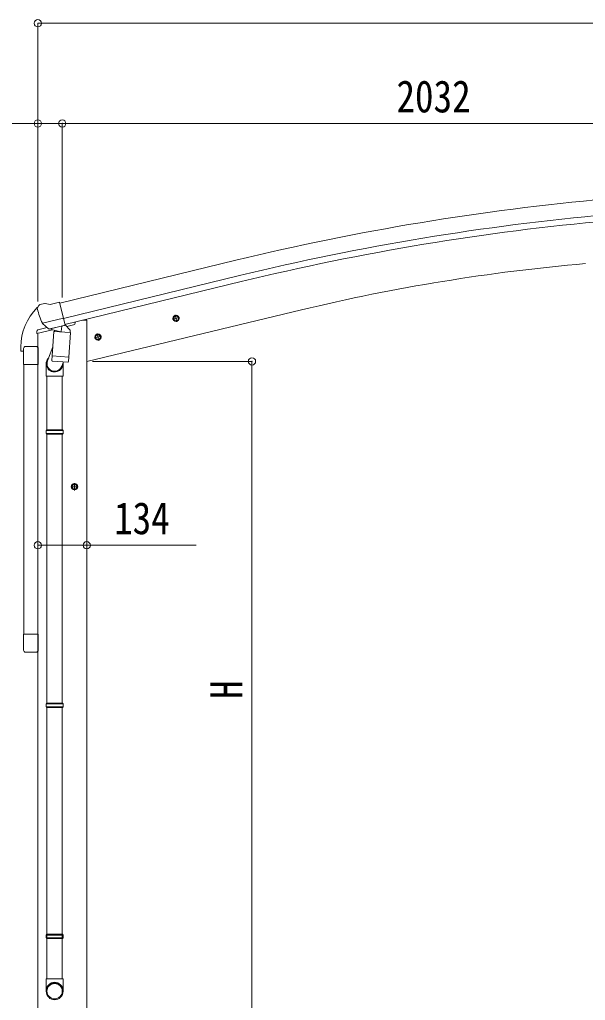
# Model space of a CAD drawing. Units: millimetres at full size. Extents: x -5590 to 5652, y -3902 to 3858.
# Drawn here: x -3409 to -1858, y -809 to 1878 of the extents above; entities that cross this region are included whole.
import ezdxf
from ezdxf.enums import TextEntityAlignment as Align

# ---------------------------------------------------------------- set-up
doc = ezdxf.new("R2010")
doc.units = ezdxf.units.MM
doc.header["$LTSCALE"] = 20
doc.header["$PDMODE"] = 32
doc.header["$PDSIZE"] = 20
for name, color, linetype, lineweight in [('0-1_本体', 4, 'Continuous', 9), ('0-2_部品', 7, 'Continuous', 9), ('0-A_寸法', 6, 'Continuous', 9), ('1-1_GLASS', 4, 'Continuous', 9), ('1-2_GLASS_SEAL', 4, 'Continuous', 9)]:
    doc.layers.add(name, color=color, linetype=linetype, lineweight=lineweight)
doc.styles.add('ＭＳ ゴシック', font='')
doc.styles.get('ＭＳ ゴシック').set_extended_font_data('MS Gothic')

msp = doc.modelspace()

# ---------------------------------------------------------------- linework, layer by layer
at = {"layer": '0-1_本体'}
for p, q in [((-3299.24, 1101.29), (-2816.31, 1218.59)), ((-3289.22, 1059.53), (-2806.18, 1176.85)), ((-3285.24, 1042.95), (-2802.15, 1160.29)), ((-3225.28, 941.57), (-2636.5, 1082.93)), ((-3225.28, 1054.69), (-3236.91, 1054.69)), ((-3225.28, 1054.69), (-3225.28, -1408.31)), ((-3359.28, 1018.58), (-3359.28, -1408.31))]:
    msp.add_line(p, q, dxfattribs=at)
for centre, radius, start, end in [((-1174.78, -5539.45), 6954.55, 95.15276, 103.65276), ((-1174.78, -5539.45), 6911.6, 95.15276, 103.65276), ((-1174.78, -5539.45), 6894.55, 95.15276, 103.65276), ((-1394.56, -4090.13), 5320.05, 95, 103.5)]:
    msp.add_arc(centre, radius, start, end, dxfattribs=at)
at = {"layer": '0-2_部品'}
for p, q in [((-3325.66, 1097.62), (-3299.72, 1103.84)), ((-3360.71, 1086.3), (-3360.44, 1085.15)), ((-3356.49, 1094.88), (-3360.35, 1088.58)), ((-3353.4, 1097.13), (-3340.21, 1100.29)), ((-3325.66, 1097.62), (-3338.92, 1100.32)), ((-3346.66, 1046), (-3289.15, 1059.8)), ((-3257.28, 1050.33), (-3257.28, 1047.01)), ((-2990.25, 1057.13), (-2970.8, 1061.8)), ((-2985.7, 1064.91), (-2987.83, 1057.71)), ((-2978.4, 1066.66), (-2985.7, 1064.91)), ((-2978.19, 1049.74), (-2982.86, 1069.19)), ((-2973.23, 1061.22), (-2978.4, 1066.66)), ((-2975.36, 1054.02), (-2973.23, 1061.22)), ((-3361.84, 1017.97), (-3319.13, 1028.22)), ((-3361.84, 1024.86), (-3361.84, 1017.97)), ((-3333.33, 1034.07), (-3359.54, 1027.78)), ((-3329.81, 1031.09), (-3346.18, 1045.58)), ((-3327.1, 1030.52), (-3319.58, 1032.32)), ((-3326.26, 1030.63), (-3324.73, 1030.99)), ((-3324.73, 1030.99), (-3288.03, 1039.8)), ((-3322.89, 1030.77), (-3322.94, 1030.02)), ((-3322.19, 1028.98), (-3296.37, 1022.55)), ((-3315.27, 1023.64), (-3319.95, 956.8)), ((-3269.58, 1020.44), (-3315.27, 1023.64)), ((-3313.5, 1026.82), (-3313.73, 1023.53)), ((-3293.98, 1037.98), (-3295, 1023.37)), ((-3288.03, 1039.8), (-3286.5, 1040.17)), ((-3284.94, 1042.28), (-3284, 1042.21)), ((-3284, 1042.21), (-3270.69, 1026.89)), ((-3280.01, 1037.62), (-3261.12, 1042.15)), ((-3270.69, 1026.89), (-3271.13, 1020.55)), ((-3274.26, 953.61), (-3269.58, 1020.44)), ((-3204.17, 1005.77), (-3184.73, 1010.44)), ((-3199.62, 1013.55), (-3201.75, 1006.36)), ((-3192.32, 1015.3), (-3199.62, 1013.55)), ((-3192.12, 998.38), (-3196.78, 1017.83)), ((-3187.15, 1009.86), (-3192.32, 1015.3)), ((-3189.28, 1002.66), (-3187.15, 1009.86)), ((-3318.21, 981.57), (-3332.91, 943.02)), ((-3320.8, 944.33), (-3319.93, 956.8)), ((-3320.41, 942.98), (-3320.41, 942.98)), ((-3274.26, 953.61), (-3319.95, 956.8)), ((-3318.96, 942.2), (-3277.26, 939.28)), ((-3274.27, 953.61), (-3275.16, 940.91)), ((-3336.28, 900.93), (-3336.28, 935.29)), ((-3288.88, 940.09), (-3293.42, 928.77)), ((-3290.28, 935.59), (-3290.28, 900.93)), ((-3290.28, 900.93), (-3336.28, 900.93)), ((-3334.28, 900.93), (-3334.28, 754.24)), ((-3292.28, 900.93), (-3292.28, 754.24)), ((-3336.28, 752.24), (-3335.28, 754.24)), ((-3291.28, 754.24), (-3335.28, 754.24)), ((-3290.28, 752.24), (-3291.28, 754.24)), ((-3290.28, 752.24), (-3336.28, 752.24)), ((-3290.28, 744.24), (-3336.28, 744.24)), ((-3291.28, 742.24), (-3335.28, 742.24)), ((-3334.28, 742.24), (-3334.28, 5.05)), ((-3292.28, 742.24), (-3292.28, 5.05)), ((-3290.28, 744.24), (-3291.28, 742.24)), ((-3290.28, 752.24), (-3290.28, 744.24)), ((-3248.78, 598.19), (-3268.78, 598.19)), ((-3258.78, 605.7), (-3265.28, 601.94)), ((-3265.28, 601.94), (-3265.28, 594.44)), ((-3265.28, 594.44), (-3258.78, 590.69)), ((-3258.78, 588.19), (-3258.78, 608.19)), ((-3252.28, 601.94), (-3258.78, 605.7)), ((-3336.28, 3.05), (-3335.28, 5.05)), ((-3290.28, 3.05), (-3336.28, 3.05)), ((-3291.28, 5.05), (-3335.28, 5.05)), ((-3290.28, 3.05), (-3291.28, 5.05)), ((-3290.28, 3.05), (-3290.28, -4.95)), ((-3290.28, -4.95), (-3336.28, -4.95)), ((-3291.28, -6.95), (-3335.28, -6.95)), ((-3334.28, -6.95), (-3334.28, -750.14)), ((-3292.28, -6.95), (-3292.28, -750.14)), ((-3290.28, -4.95), (-3291.28, -6.95)), ((-3336.28, -630.14), (-3335.28, -628.14)), ((-3290.28, -630.14), (-3336.28, -630.14)), ((-3290.28, -638.14), (-3336.28, -638.14)), ((-3291.28, -628.14), (-3335.28, -628.14)), ((-3291.28, -640.14), (-3335.28, -640.14)), ((-3334.28, -640.14), (-3334.28, -750.14)), ((-3292.28, -640.14), (-3292.28, -750.14)), ((-3290.28, -630.14), (-3291.28, -628.14)), ((-3290.28, -638.14), (-3291.28, -640.14)), ((-3290.28, -630.14), (-3290.28, -638.14)), ((-3336.28, -784.28), (-3336.28, -750.14)), ((-3290.28, -750.14), (-3336.28, -750.14)), ((-3290.28, -784.28), (-3290.28, -750.14))]:
    msp.add_line(p, q, dxfattribs=at)
for points in [[(-3294.3, 1038.39), (-3284.57, 1040.73), (-3299.72, 1103.84)], [(-2987.83, 1057.71), (-2982.66, 1052.27), (-2975.36, 1054.02)], [(-3346.93, 1046.57), (-3346.34, 1045.73), (-3346.18, 1045.58)], [(-3294.3, 1038.39), (-3294.53, 1038.24), (-3319.3, 1032.3), (-3319.58, 1032.32)], [(-3201.75, 1006.36), (-3196.58, 1000.91), (-3189.28, 1002.66)], [(-3336.28, 752.24), (-3336.28, 744.24), (-3335.28, 742.24)], [(-3258.78, 590.69), (-3252.28, 594.44), (-3252.28, 601.94)], [(-3336.28, 3.05), (-3336.28, -4.95), (-3335.28, -6.95)], [(-3336.28, -630.14), (-3336.28, -638.14), (-3335.28, -640.14)]]:
    msp.add_lwpolyline(points, dxfattribs=at)
for centre, radius in [((-2980.53, 1059.47), 8.5), ((-2980.53, 1059.47), 7.7), ((-2980.53, 1059.47), 6.5), ((-3194.45, 1008.11), 8.5), ((-3194.45, 1008.11), 7.7), ((-3194.45, 1008.11), 6.5), ((-3258.78, 598.19), 8.5), ((-3258.78, 598.19), 7.7), ((-3258.78, 598.19), 6.5)]:
    msp.add_circle(centre, radius, dxfattribs=at)
for centre, radius, start, end in [((-3163.63, 1132.4), 202.4, 193.5, 205.09125), ((-3352.23, 1092.27), 5, 103.5, 148.5), ((-3339.51, 1097.38), 3, 78.5, 103.5), ((-3358.84, 1024.86), 3, 103.5, 180), ((-3326.38, 1031.11), 0.5, 248.23754, 283.5), ((-3323.39, 1030.8), 0.5, 356, 103.5), ((-3321.95, 1029.95), 1, 176, 256), ((-3296.02, 1023.52), 1.03, 250.03897, 351.96569), ((-3293.38, 1037.9), 0.604, 100.59842, 172.20595), ((-3286.61, 1040.66), 0.5, 283.5, 318.76246), ((-3262.28, 1047.01), 5, 283.5, 0), ((-3318.86, 944.16), 1.95, 175.04017, 217.47766), ((-3318.82, 944.19), 2, 217.40962, 266), ((-3277.12, 941.28), 2, 266, 349.46843), ((-3306.28, 935.29), 30, 177.45142, 180)]:
    msp.add_arc(centre, radius, start, end, dxfattribs=at)
for centre, major_axis, ratio, start_param, end_param in [((-3357.79, 1087.02), (-1.57, -2.57), 0.99628, 4.712389, 5.4996506), ((-3327.82, 1033.34), (-0.73, -2.92), 0.997631, 5.8041905, 6.6006116), ((-3327.76, 1033.57), (2.63, 3.16), 0.650902, 4.0958226, 4.1686332), ((-3327.79, 1033.44), (-0.73, -2.92), 0.997631, 0.3902369, 0.4789948), ((-3313.28, 935.59), (23, 0), 0.996195, 2.3585569, 6.3253237), ((-3313.28, 935.59), (21, 0), 0.996195, 2.7786684, 5.9512394), ((-3313.28, -782.54), (-23, 0), 0.996195, 3.1415927, 6.2831853), ((-3313.28, -784.28), (-23, 0), 0.996195, 3.1415927, 6.2831853), ((-3313.28, -784.28), (0, -23.43), 0.981806, 4.712389, 7.8539816)]:
    msp.add_ellipse(centre, major_axis=major_axis, ratio=ratio, start_param=start_param, end_param=end_param, dxfattribs=at)
msp.add_ellipse((-3313.28, -784.28), major_axis=(21, 0), ratio=0.996195, dxfattribs=at)
at = {"layer": '0-A_寸法'}
for p, q in [((-3359.28, 1868.15), (-3359.28, 1593.53)), ((-1260.28, 1868.15), (-3359.28, 1868.15)), ((-3359.28, 1593.53), (-3559.28, 1593.53)), ((-3359.28, 1593.53), (-3359.28, 1105.96)), ((-3359.28, 1593.53), (-3292.28, 1593.53)), ((-3292.28, 1593.53), (-3292.28, 1117.1)), ((-3292.28, 1593.53), (-1260.28, 1593.53)), ((-2772.26, 941.67), (-3209.91, 941.67)), ((-2772.26, -858.31), (-2772.26, 941.67)), ((-3359.28, 437.74), (-3225.28, 437.74)), ((-3225.28, 437.74), (-2925.28, 437.74))]:
    msp.add_line(p, q, dxfattribs=at)
for p in [(-3359.28, 1868.15), (-3359.28, 1593.53), (-3292.28, 1593.53), (-2772.26, 941.67), (-3359.28, 437.74), (-3225.28, 437.74)]:
    msp.add_point(p, dxfattribs=at)
at = {"layer": '1-1_GLASS'}
for p, q in [((-3397.29, 933.08), (-3397.29, 194.08)), ((-3359.28, 933.08), (-3359.28, 194.08))]:
    msp.add_line(p, q, dxfattribs=at)
at = {"layer": '1-2_GLASS_SEAL'}
for p, q in [((-3405.79, 981.57), (-3405.79, 969.81)), ((-3405.29, 969.31), (-3399.02, 969.31)), ((-3398.52, 976.58), (-3398.52, 969.81)), ((-3398.29, 933.08), (-3398.29, 976.78)), ((-3392.79, 982.28), (-3363.79, 982.28)), ((-3392.52, 982.58), (-3359.28, 982.58)), ((-3358.29, 976.78), (-3358.29, 933.08)), ((-3358.29, 933.08), (-3398.29, 933.08)), ((-3398.29, 194.08), (-3398.29, 150.38)), ((-3358.29, 194.08), (-3398.29, 194.08)), ((-3358.29, 150.38), (-3358.29, 194.08)), ((-3392.79, 144.88), (-3363.79, 144.88))]:
    msp.add_line(p, q, dxfattribs=at)
for centre, radius, start, end in [((-3253.53, 981.57), 152.26, 135.14293, 180), ((-3357.04, 1083.59), 6.95, 109.83581, 129.45641), ((-3405.29, 969.81), 0.5, 180, 270), ((-3399.02, 969.81), 0.5, 270, 0), ((-3392.52, 976.58), 6, 90, 180), ((-3392.79, 976.78), 5.5, 90, 180), ((-3363.79, 976.78), 5.5, 0, 90), ((-3392.79, 150.38), 5.5, 180, 270), ((-3363.79, 150.38), 5.5, 270, 0)]:
    msp.add_arc(centre, radius, start, end, dxfattribs=at)

# ---------------------------------------------------------------- texts
at = {"layer": '0-A_寸法', "color": 7, "style": 'ＭＳ ゴシック', "width": 0.85}
for s, p in [('2032', (-2376.28, 1597.53)), ('134', (-3150.28, 441.74))]:
    msp.add_text(s, height=87.98, dxfattribs=at).set_placement(p, align=Align.BOTTOM_LEFT)
msp.add_text('H', height=87.98, rotation=90, dxfattribs=at).set_placement((-2772.26, 16.68), align=Align.BOTTOM_LEFT)

doc.saveas('drawing.dxf')
